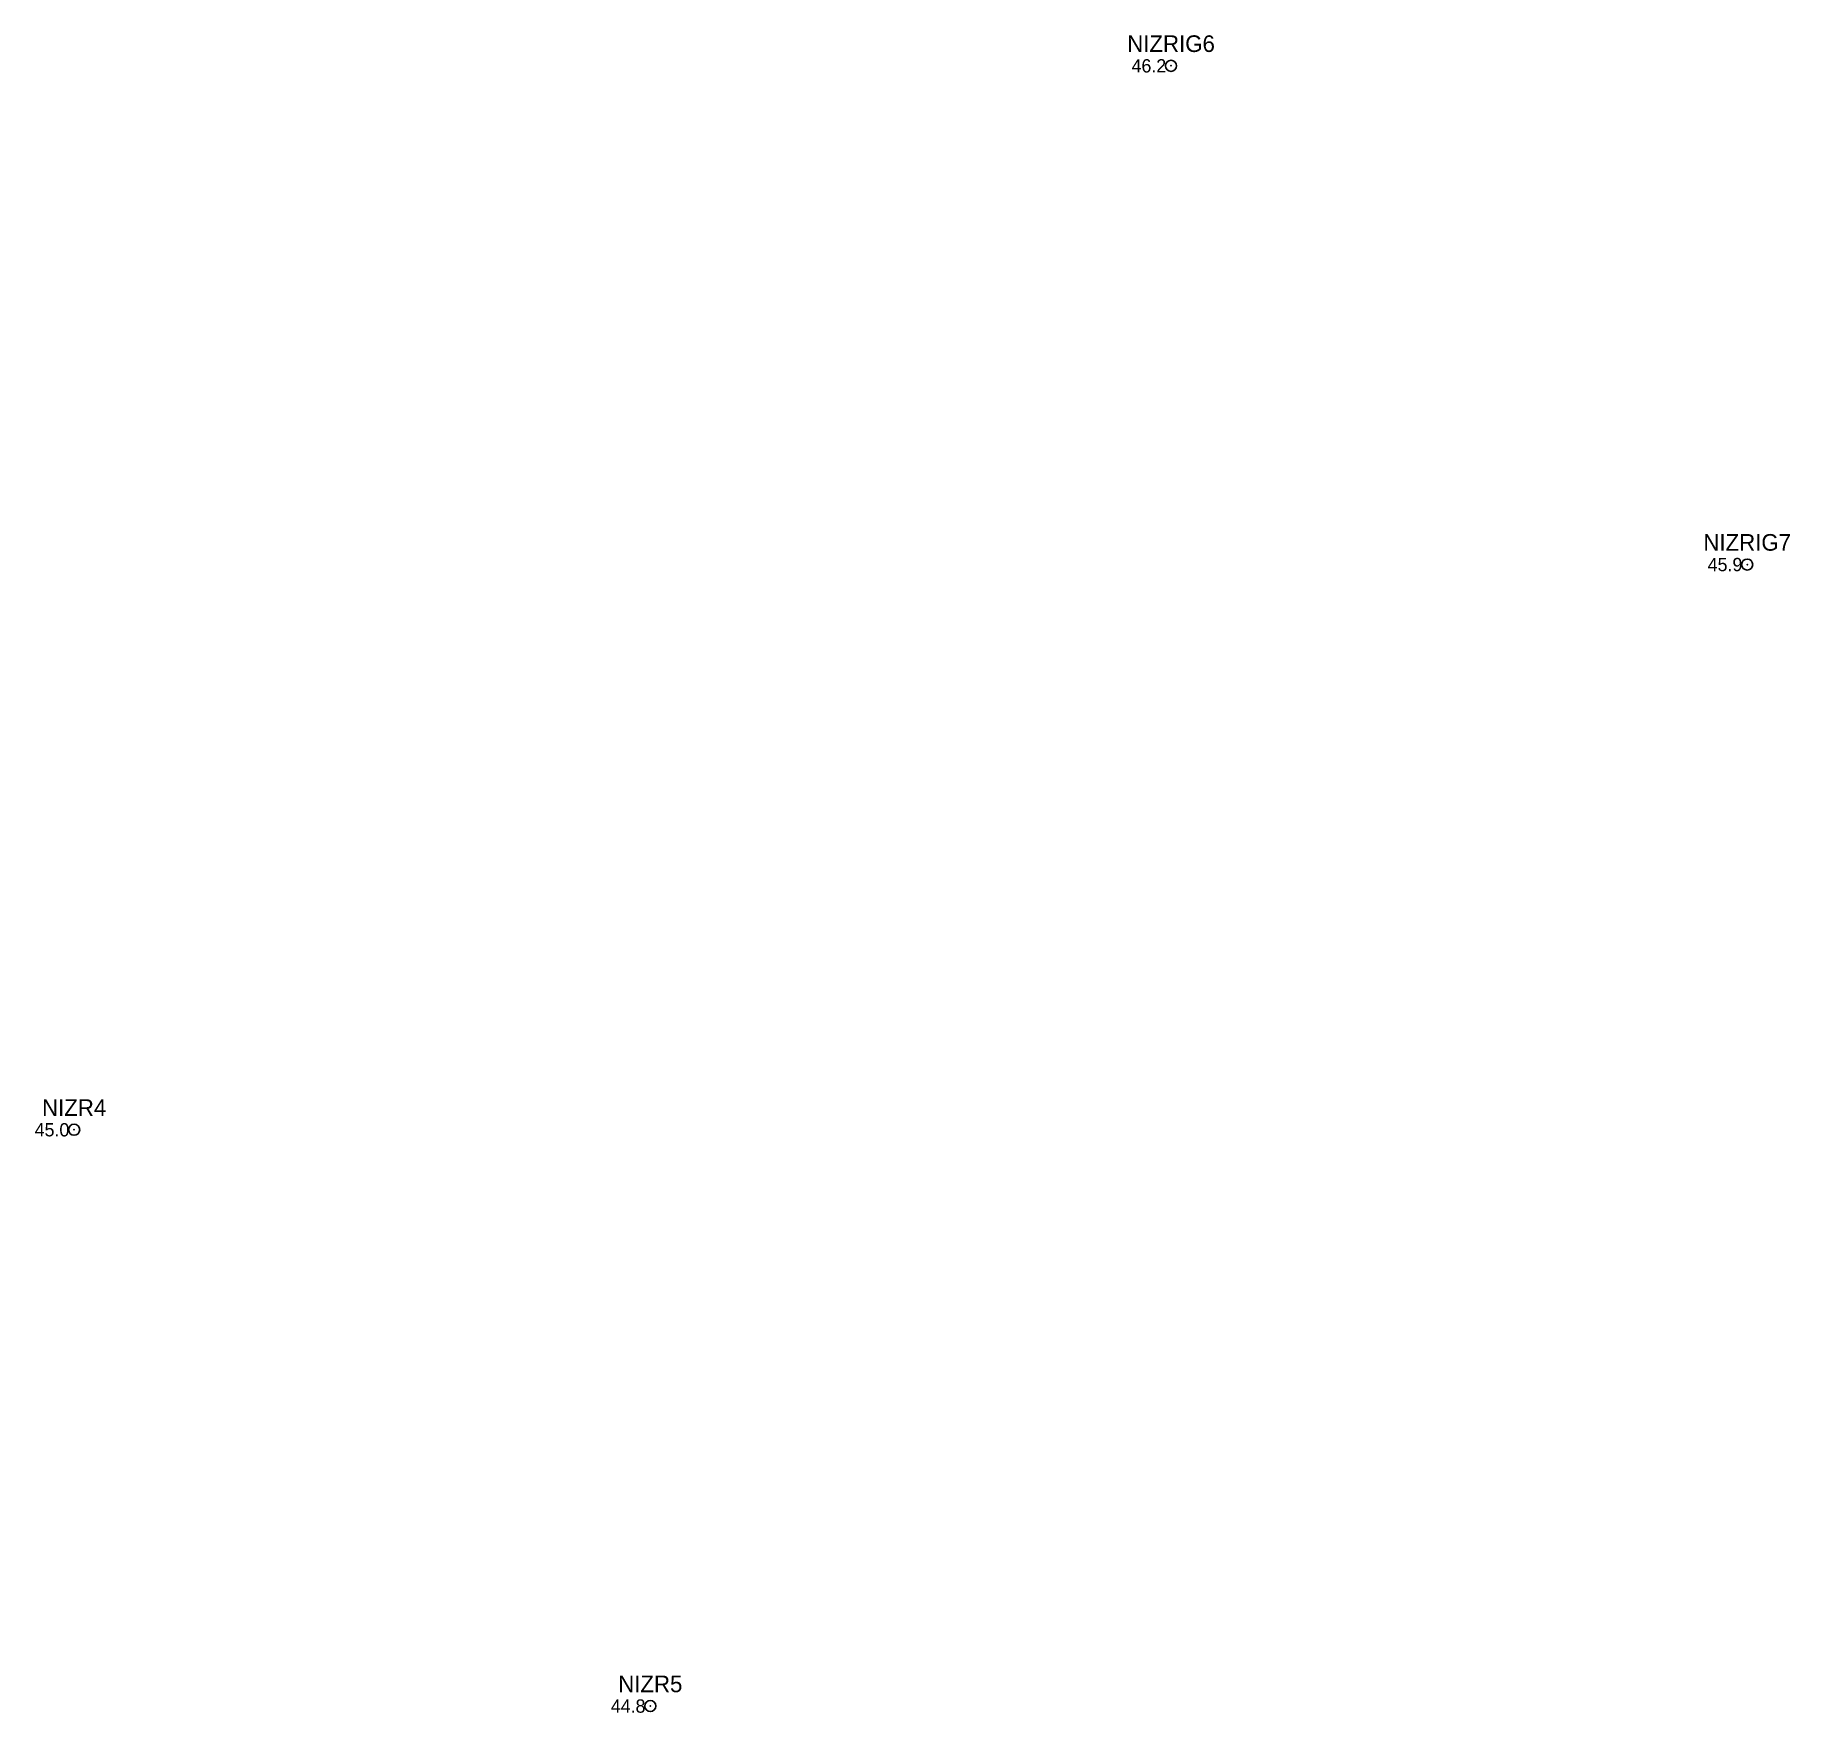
# Model space of a CAD drawing. Header units: metres. Extents: x 100 to 516, y 199 to 400.
# Drawn here: x 499.75 to 515.59, y 295.14 to 310.28 of the extents above; entities outside this region: 8.
import ezdxf
from ezdxf.enums import TextEntityAlignment as Align

# ---------------------------------------------------------------- set-up
doc = ezdxf.new("R2010")
doc.units = ezdxf.units.M

msp = doc.modelspace()

# ---------------------------------------------------------------- linework, layer by layer
at = {"layer": 'NIZR'}
for centre in [(500.1, 300.4), (505.3, 295.2)]:
    msp.add_circle(centre, 0.05, dxfattribs=at)
for p in [(500.1, 300.4, 45), (505.3, 295.2, 44.8)]:
    msp.add_point(p, dxfattribs=at)
at = {"layer": 'NIZRIG'}
for centre in [(510, 310), (515.2, 305.5)]:
    msp.add_circle(centre, 0.05, dxfattribs=at)
for p in [(510, 310, 46.2), (515.2, 305.5, 45.9)]:
    msp.add_point(p, dxfattribs=at)
at = {"layer": 'ST'}
for centre in [(200, 400), (205.5, 398.2)]:
    msp.add_circle(centre, 0.05, dxfattribs=at)
for p in [(200, 400, 55), (205.5, 398.2, 54.7)]:
    msp.add_point(p, dxfattribs=at)

# ---------------------------------------------------------------- texts
at = {"layer": 'NIZR_NAMES', "color": 1}
for s, p in [('NIZR4', (500.1, 300.6, 45)), ('NIZR5', (505.3, 295.4, 44.8))]:
    msp.add_text(s, height=0.15, dxfattribs=at).set_placement(p, align=Align.MIDDLE_CENTER)
at = {"layer": 'NIZR_Z', "color": 3}
for s, p in [('45.0', (499.9, 300.4, 45)), ('44.8', (505.1, 295.2, 44.8))]:
    msp.add_text(s, height=0.12, dxfattribs=at).set_placement(p, align=Align.MIDDLE_CENTER)
at = {"layer": 'NIZRIG_NAMES', "color": 1}
for s, p in [('NIZRIG6', (510, 310.2, 46.2)), ('NIZRIG7', (515.2, 305.7, 45.9))]:
    msp.add_text(s, height=0.15, dxfattribs=at).set_placement(p, align=Align.MIDDLE_CENTER)
at = {"layer": 'NIZRIG_Z', "color": 3}
for s, p in [('46.2', (509.8, 310, 46.2)), ('45.9', (515, 305.5, 45.9))]:
    msp.add_text(s, height=0.12, dxfattribs=at).set_placement(p, align=Align.MIDDLE_CENTER)
at = {"layer": 'ST_NAMES', "color": 1}
for s, p in [('ST8', (200, 400.2, 55)), ('ST9', (205.5, 398.4, 54.7))]:
    msp.add_text(s, height=0.15, dxfattribs=at).set_placement(p, align=Align.MIDDLE_CENTER)
at = {"layer": 'ST_Z', "color": 3}
for s, p in [('55.0', (199.8, 400, 55)), ('54.7', (205.3, 398.2, 54.7))]:
    msp.add_text(s, height=0.12, dxfattribs=at).set_placement(p, align=Align.MIDDLE_CENTER)

doc.saveas('drawing.dxf')
